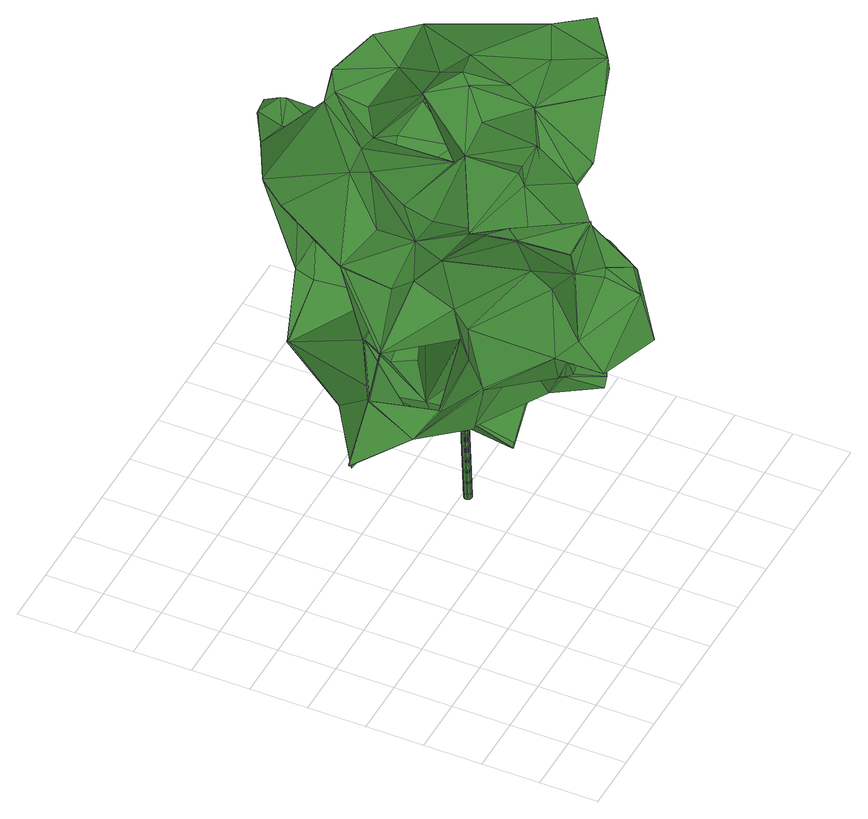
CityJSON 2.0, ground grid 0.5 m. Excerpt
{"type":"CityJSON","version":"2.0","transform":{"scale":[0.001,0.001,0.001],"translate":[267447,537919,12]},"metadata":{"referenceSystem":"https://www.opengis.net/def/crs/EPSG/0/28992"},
"CityObjects":{
"tree1":{"type":"SolitaryVegetationObject","attributes":{"gtid":619,"crown_width_m":3.21,"crown_median_z":15.31,"crown_r50_m":0.197,"crown_porosity":0.935,"trunk_H_m":2.61,"trunk_DBH_m":0.0705,"trunk_radius_m":0.0353,"trunk_base_height_m":12.7,"original_gtid":"621"},"geometry":[{"type":"Solid","lod":"3","boundaries":[[[[0,1,2]],[[3,4,5]],[[6,7,8]],[[9,10,11]],[[12,13,14]],[[15,16,17]],[[18,19,20]],[[18,20,21]],[[22,23,24]],[[25,26,27]],[[28,29,30]],[[31,32,33]],[[34,35,36]],[[37,38,39]],[[37,39,40]],[[41,42,43]],[[8,44,6]],[[45,46,47]],[[48,49,50]],[[21,28,51]],[[52,53,54]],[[55,56,57]],[[57,56,58]],[[59,13,60]],[[61,62,63]],[[64,65,66]],[[67,65,64]],[[68,69,70]],[[68,70,11]],[[28,71,29]],[[72,73,74]],[[75,76,77]],[[78,68,79]],[[80,72,74]],[[36,81,82]],[[83,84,85]],[[86,30,29]],[[87,88,89]],[[45,90,46]],[[91,92,93]],[[94,26,95]],[[96,97,98]],[[9,44,99]],[[100,101,102]],[[61,103,104]],[[105,104,103]],[[84,106,107]],[[47,108,1]],[[1,108,2]],[[109,110,111]],[[54,112,52]],[[49,67,113]],[[114,115,116]],[[117,118,75]],[[44,8,99]],[[119,120,23]],[[102,101,121]],[[109,40,122]],[[123,124,47]],[[125,111,110]],[[126,127,76]],[[74,73,128]],[[129,94,130]],[[131,132,133]],[[114,134,135]],[[115,114,135]],[[71,136,29]],[[62,137,63]],[[138,139,140]],[[34,36,82]],[[36,89,88]],[[6,44,141]],[[100,125,98]],[[71,28,21]],[[35,82,41]],[[88,81,36]],[[142,143,144]],[[132,106,84]],[[145,132,84]],[[102,97,100]],[[94,146,130]],[[147,148,149]],[[16,150,17]],[[151,4,152]],[[153,4,151]],[[129,144,154]],[[155,154,144]],[[156,157,158]],[[73,147,158]],[[130,159,160]],[[122,54,53]],[[161,162,32]],[[55,57,16]],[[133,37,33]],[[33,131,133]],[[163,164,165]],[[158,166,73]],[[167,73,166]],[[44,168,35]],[[169,53,52]],[[170,104,171]],[[154,98,77]],[[153,5,4]],[[172,95,173]],[[174,175,89]],[[62,61,170]],[[62,170,176]],[[104,105,177]],[[169,30,86]],[[116,178,114]],[[25,178,116]],[[66,179,48]],[[54,122,40]],[[127,126,162]],[[135,180,181]],[[182,183,137]],[[182,137,124]],[[183,184,185]],[[186,185,184]],[[187,155,130]],[[142,144,188]],[[188,144,129]],[[189,93,190]],[[127,77,76]],[[191,5,153]],[[41,120,119]],[[192,165,164]],[[47,1,0]],[[37,193,194]],[[191,194,193]],[[76,195,196]],[[142,195,76]],[[125,100,111]],[[100,172,197]],[[10,52,11]],[[168,44,198]],[[168,198,199]],[[114,200,201]],[[86,201,169]],[[202,159,203]],[[202,204,159]],[[17,205,15]],[[110,129,125]],[[125,129,161]],[[45,206,207]],[[208,33,209]],[[210,133,132]],[[54,39,38]],[[40,39,54]],[[56,68,112]],[[109,211,40]],[[203,103,202]],[[102,121,77]],[[102,77,97]],[[88,120,81]],[[77,98,97]],[[42,41,119]],[[168,174,35]],[[197,101,100]],[[73,148,147]],[[75,77,117]],[[212,157,23]],[[33,213,31]],[[56,112,38]],[[171,177,159]],[[172,100,98]],[[214,115,206]],[[112,11,52]],[[86,134,201]],[[90,180,215]],[[196,216,76]],[[59,14,13]],[[61,63,217]],[[166,179,167]],[[218,167,179]],[[111,211,109]],[[166,48,179]],[[164,163,215]],[[180,134,219]],[[135,134,180]],[[77,121,220]],[[197,221,220]],[[222,177,105]],[[223,221,197]],[[65,179,66]],[[207,90,45]],[[75,143,142]],[[125,224,96]],[[225,226,116]],[[156,217,63]],[[80,59,126]],[[77,220,117]],[[101,197,220]],[[220,121,101]],[[74,59,80]],[[227,88,87]],[[227,87,151]],[[91,15,55]],[[192,164,228]],[[229,230,149]],[[196,231,229]],[[45,47,232]],[[233,221,159]],[[207,206,115]],[[234,169,235]],[[220,233,117]],[[221,233,220]],[[104,177,171]],[[172,173,223]],[[74,236,59]],[[14,59,236]],[[158,157,212]],[[33,208,131]],[[114,178,200]],[[178,25,200]],[[43,6,141]],[[63,24,157]],[[63,157,156]],[[96,98,125]],[[55,16,67]],[[37,213,33]],[[136,215,237]],[[23,157,24]],[[47,46,108]],[[165,7,238]],[[153,239,89]],[[151,239,153]],[[89,36,174]],[[22,2,108]],[[240,56,241]],[[240,241,242]],[[243,235,244]],[[243,244,8]],[[29,215,86]],[[219,86,215]],[[227,218,245]],[[223,173,25]],[[233,118,117]],[[215,163,90]],[[238,246,247]],[[6,246,238]],[[31,213,161]],[[83,145,84]],[[169,248,53]],[[78,241,56]],[[161,32,31]],[[26,93,249]],[[250,50,49]],[[49,113,250]],[[226,221,223]],[[32,162,60]],[[191,251,69]],[[42,252,247]],[[215,136,164]],[[2,253,0]],[[234,51,254]],[[63,255,24]],[[60,13,32]],[[219,134,86]],[[32,209,33]],[[223,116,226]],[[155,159,130]],[[49,65,67]],[[65,49,218]],[[120,41,256]],[[52,244,235]],[[238,247,165]],[[257,37,133]],[[126,216,80]],[[76,216,126]],[[254,169,234]],[[258,259,57]],[[43,141,41]],[[35,41,141]],[[44,35,141]],[[156,260,261]],[[262,149,139]],[[145,85,152]],[[152,85,14]],[[4,210,152]],[[9,69,198]],[[251,198,69]],[[189,190,91]],[[91,190,15]],[[82,35,34]],[[94,93,26]],[[169,254,30]],[[28,30,254]],[[51,28,254]],[[106,131,208]],[[132,131,106]],[[140,263,138]],[[64,250,264]],[[210,4,133]],[[3,133,4]],[[191,133,3]],[[191,257,133]],[[5,191,3]],[[113,129,250]],[[94,129,113]],[[94,113,67]],[[36,35,174]],[[171,116,214]],[[171,214,176]],[[221,171,159]],[[68,15,205]],[[55,15,68]],[[202,103,61]],[[116,265,225]],[[80,216,229]],[[221,265,116]],[[232,206,45]],[[226,225,266]],[[122,53,248]],[[267,248,201]],[[249,267,201]],[[201,248,169]],[[202,217,138]],[[61,217,202]],[[138,263,202]],[[92,248,267]],[[249,92,267]],[[235,243,268]],[[199,198,251]],[[234,21,51]],[[250,66,48]],[[109,95,172]],[[197,172,223]],[[91,95,109]],[[92,91,109]],[[91,110,95]],[[109,172,110]],[[249,201,27]],[[91,129,110]],[[200,27,201]],[[255,63,137]],[[242,245,58]],[[269,169,52]],[[38,112,54]],[[270,167,152]],[[270,152,128]],[[152,167,151]],[[73,167,270]],[[128,73,270]],[[151,167,227]],[[213,125,161]],[[207,180,90]],[[201,134,114]],[[154,271,272]],[[163,46,90]],[[55,67,64]],[[55,64,91]],[[249,93,92]],[[26,249,27]],[[215,180,219]],[[224,125,213]],[[115,214,116]],[[25,116,223]],[[71,192,228]],[[11,112,68]],[[127,271,77]],[[183,123,47]],[[124,137,232]],[[212,273,218]],[[154,77,271]],[[170,61,104]],[[170,171,176]],[[203,159,222]],[[72,148,73]],[[94,190,93]],[[91,93,189]],[[124,232,47]],[[12,85,84]],[[105,103,222]],[[203,222,103]],[[213,211,224]],[[111,224,211]],[[186,123,183]],[[176,137,62]],[[232,137,176]],[[109,122,274]],[[92,109,274]],[[166,49,48]],[[21,20,71]],[[196,229,216]],[[156,158,260]],[[25,27,200]],[[248,92,274]],[[202,263,204]],[[124,123,182]],[[67,16,190]],[[23,275,119]],[[196,195,204]],[[8,268,243]],[[158,147,260]],[[108,46,163]],[[142,204,195]],[[204,142,188]],[[167,218,227]],[[272,271,127]],[[166,158,218]],[[136,228,164]],[[71,228,136]],[[97,111,100]],[[224,111,96]],[[97,96,111]],[[79,241,78]],[[255,0,253]],[[248,274,122]],[[272,129,154]],[[149,230,139]],[[238,276,6]],[[204,263,140]],[[162,272,127]],[[209,32,13]],[[161,272,162]],[[129,272,161]],[[277,130,146]],[[115,181,207]],[[171,221,116]],[[277,94,95]],[[277,146,94]],[[212,218,158]],[[52,10,244]],[[192,20,19]],[[71,20,192]],[[278,268,19]],[[75,142,76]],[[279,175,199]],[[205,79,68]],[[65,218,179]],[[78,69,68]],[[56,69,78]],[[258,273,227]],[[37,211,213]],[[40,211,37]],[[251,279,199]],[[227,242,258]],[[279,89,175]],[[262,147,149]],[[188,129,160]],[[17,79,205]],[[9,198,44]],[[48,50,250]],[[99,244,10]],[[99,10,9]],[[99,8,244]],[[23,120,273]],[[212,23,273]],[[250,64,66]],[[91,64,264]],[[91,264,129]],[[129,264,250]],[[130,160,129]],[[222,159,177]],[[11,70,9]],[[69,9,70]],[[209,13,12]],[[135,181,115]],[[180,207,181]],[[214,206,176]],[[232,176,206]],[[153,280,191]],[[279,191,280]],[[281,282,283]],[[284,281,283]],[[79,282,281]],[[68,56,55]],[[154,285,98]],[[252,42,275]],[[252,275,22]],[[229,231,286]],[[283,258,242]],[[119,275,42]],[[56,191,69]],[[16,57,150]],[[253,2,255]],[[47,0,183]],[[22,108,252]],[[144,143,159]],[[159,155,144]],[[67,190,94]],[[15,190,16]],[[241,79,284]],[[79,281,284]],[[235,18,234]],[[21,234,18]],[[242,58,240]],[[56,240,58]],[[163,165,287]],[[230,229,286]],[[230,286,139]],[[84,107,12]],[[74,152,236]],[[128,152,74]],[[191,279,251]],[[278,19,18]],[[268,278,18]],[[235,268,18]],[[209,12,107]],[[209,107,106]],[[288,147,139]],[[147,262,139]],[[289,290,291]],[[255,137,0]],[[0,137,183]],[[186,183,185]],[[292,43,42]],[[290,293,291]],[[289,293,290]],[[289,291,293]],[[49,166,218]],[[89,280,153]],[[89,279,280]],[[247,246,42]],[[43,246,6]],[[292,246,43]],[[283,282,258]],[[242,284,283]],[[57,273,258]],[[218,273,57]],[[88,273,120]],[[227,273,88]],[[2,22,255]],[[24,255,22]],[[226,266,221]],[[265,221,266]],[[225,265,266]],[[38,194,56]],[[37,194,38]],[[80,148,72]],[[148,80,229]],[[229,149,148]],[[140,286,204]],[[139,286,140]],[[17,282,79]],[[37,257,193]],[[191,193,257]],[[14,85,12]],[[29,237,215]],[[136,237,29]],[[87,239,151]],[[98,294,172]],[[152,14,236]],[[295,145,152]],[[295,152,210]],[[295,296,145]],[[295,210,296]],[[132,145,296]],[[210,132,296]],[[182,184,183]],[[126,60,162]],[[120,256,81]],[[145,83,85]],[[259,17,150]],[[259,150,57]],[[182,123,184]],[[186,184,123]],[[241,284,242]],[[258,282,259]],[[17,259,282]],[[56,194,191]],[[208,209,106]],[[82,256,41]],[[269,52,297]],[[235,297,52]],[[269,297,169]],[[235,169,297]],[[233,159,143]],[[57,245,218]],[[58,245,57]],[[19,7,192]],[[227,245,242]],[[82,81,256]],[[276,7,6]],[[238,7,276]],[[8,7,268]],[[19,268,7]],[[165,192,7]],[[199,175,168]],[[168,175,174]],[[163,287,108]],[[204,286,196]],[[231,196,286]],[[252,108,287]],[[247,252,287]],[[247,287,165]],[[42,246,298]],[[292,298,246]],[[42,298,292]],[[89,239,87]],[[25,173,26]],[[26,173,95]],[[59,60,126]],[[204,188,160]],[[159,204,160]],[[23,22,275]],[[288,139,261]],[[288,261,147]],[[139,138,261]],[[147,261,260]],[[217,156,261]],[[217,261,138]],[[143,118,233]],[[172,294,110]],[[95,110,294]],[[187,130,294]],[[277,294,130]],[[277,95,294]],[[98,285,294]],[[187,294,285]],[[155,187,285]],[[155,285,154]],[[75,118,143]],[[299,300,301]],[[299,301,302]],[[302,301,303]],[[302,303,304]],[[301,300,305]],[[301,305,303]],[[303,305,306]],[[303,306,304]],[[305,300,307]],[[305,307,306]],[[306,307,308]],[[306,308,304]],[[307,300,309]],[[307,309,308]],[[308,309,310]],[[308,310,304]],[[309,300,311]],[[309,311,310]],[[310,311,312]],[[310,312,304]],[[311,300,313]],[[311,313,312]],[[312,313,314]],[[312,314,304]],[[313,300,315]],[[313,315,314]],[[314,315,316]],[[314,316,304]],[[315,300,317]],[[315,317,316]],[[316,317,318]],[[316,318,304]],[[317,300,319]],[[317,319,318]],[[318,319,320]],[[318,320,304]],[[319,300,321]],[[319,321,320]],[[320,321,322]],[[320,322,304]],[[321,300,323]],[[321,323,322]],[[322,323,324]],[[322,324,304]],[[323,300,325]],[[323,325,324]],[[324,325,326]],[[324,326,304]],[[325,300,327]],[[325,327,326]],[[326,327,328]],[[326,328,304]],[[327,300,329]],[[327,329,328]],[[328,329,330]],[[328,330,304]],[[329,300,331]],[[329,331,330]],[[330,331,332]],[[330,332,304]],[[331,300,333]],[[331,333,332]],[[332,333,334]],[[332,334,304]],[[333,300,335]],[[333,335,334]],[[334,335,336]],[[334,336,304]],[[335,300,337]],[[335,337,336]],[[336,337,338]],[[336,338,304]],[[337,300,339]],[[337,339,338]],[[338,339,340]],[[338,340,304]],[[339,300,341]],[[339,341,340]],[[340,341,342]],[[340,342,304]],[[341,300,343]],[[341,343,342]],[[342,343,344]],[[342,344,304]],[[343,300,345]],[[343,345,344]],[[344,345,346]],[[344,346,304]],[[345,300,347]],[[345,347,346]],[[346,347,348]],[[346,348,304]],[[347,300,299]],[[347,299,348]],[[348,299,302]],[[348,302,304]]]]}]}
},
"vertices":[
[3133,2394,2130],[3133,2414,2378],[3145,2415,2384],[2330,1553,4158],[2349,1513,4031],[2317,1513,4258],[3817,2842,3908],[3208,3021,3629],[3282,3288,4011],[3016,2917,4176],[2707,3345,4236],[2531,3234,4184],[1585,744,4218],[1643,745,3979],[1649,733,3978],[2453,2744,3413],[2759,2224,3197],[3056,2455,3503],[3004,3560,3256],[3456,3422,3256],[3269,3698,3217],[3020,3886,3476],[3277,2048,2719],[3187,1848,3108],[3186,1779,2566],[1484,3124,2470],[2135,2631,2616],[1883,3099,2803],[2965,4056,3438],[2819,3893,3352],[2745,4006,3497],[1421,1775,3894],[1672,1131,3838],[1414,1774,3904],[3842,1612,4537],[3631,1903,4527],[3458,1329,4537],[1599,2088,3831],[1816,2582,4186],[1687,2463,3736],[1365,2620,3556],[3656,1968,4016],[3457,2299,3437],[3837,2559,4096],[3401,2892,4327],[2194,2676,2506],[2583,2544,2984],[2922,2229,2468],[2015,1167,3580],[2350,1596,3026],[1861,1276,3254],[2980,3923,3497],[2416,3272,4166],[1739,3474,3826],[1798,2755,4126],[2247,2201,3688],[2397,2144,3989],[2642,1876,3445],[2564,1764,3994],[1499,635,3435],[1706,964,3684],[2553,1550,1733],[2703,1862,1813],[2906,1609,2085],[2058,2157,3623],[2635,1864,3440],[2005,1785,3747],[2423,2015,3051],[2475,2876,3894],[2521,2471,4472],[2676,3017,3996],[3273,3705,3204],[2120,283,3090],[2426,577,3462],[2070,373,3562],[1245,1415,2427],[1136,1275,2976],[804,1725,2551],[2839,2470,4422],[3038,2723,3882],[1556,444,3129],[3595,1385,4287],[3845,1608,4525],[1783,667,4446],[1774,674,4443],[1779,665,4435],[2439,3734,3343],[2833,1665,4384],[3308,1283,4291],[2830,1659,4397],[2314,2891,2726],[1894,2460,3504],[1759,2980,3552],[2146,2984,3358],[2293,2342,2802],[1427,2451,2813],[785,1996,3345],[783,2097,2811],[796,2097,2813],[3152,3205,4296],[790,2108,2811],[513,2138,2359],[502,2131,2362],[1933,1393,1728],[1932,1405,1723],[1890,1386,1713],[1508,1167,4276],[1587,753,4226],[2999,2308,2916],[1366,2623,3543],[1347,2169,3492],[787,2007,3347],[2094,2792,4126],[2273,1685,2920],[1482,3137,2465],[2115,2806,2108],[1560,2727,1905],[1037,1778,2413],[1237,1491,2422],[3396,1810,3645],[3367,1708,3667],[510,2127,2353],[1585,3240,3766],[2242,1768,2112],[2351,1964,1896],[796,2001,3345],[1372,778,3308],[1137,1285,2985],[2234,516,3665],[1501,1655,3063],[1622,2011,2167],[1356,1374,4375],[1603,1286,4273],[1751,1702,3937],[1884,3253,2853],[1893,3103,2793],[3070,3522,3152],[2699,1865,1826],[2580,924,2385],[2156,707,2513],[2108,705,2435],[3830,2560,4107],[1256,1421,2434],[1254,1422,2423],[1247,1492,2433],[1783,676,4435],[1987,2260,2212],[2543,894,3096],[2118,297,3085],[2137,780,3223],[3305,2178,3175],[2730,1253,3853],[2023,655,3775],[2400,1429,4437],[1142,1667,2603],[1365,1828,2305],[3036,1239,2515],[3065,1519,2605],[3003,1093,3090],[1672,1853,2141],[2038,1427,2735],[1444,1684,3405],[1354,1517,3334],[2877,2735,3244],[3352,3153,3093],[3347,3007,3240],[2544,900,3106],[2643,1294,3716],[3083,2332,4477],[2267,3745,3675],[2348,1960,1882],[1819,2031,1892],[1412,2450,2808],[1421,2454,2803],[3316,1753,4466],[2943,1922,4437],[2292,2421,1792],[1888,1397,1717],[1475,3128,2464],[2634,1306,3717],[2307,2896,2714],[2182,2732,2480],[2581,1782,1887],[2942,1968,2429],[2894,1614,2094],[2816,1627,2663],[2274,1566,2351],[1423,2257,2305],[2034,1417,2743],[2444,2754,3407],[2574,2538,2994],[2294,2000,4195],[3626,3404,3318],[2058,2160,3637],[2049,2407,3717],[1539,1125,3053],[1694,904,2796],[948,2088,2341],[2841,2474,4436],[2739,2230,4617],[1474,3132,2474],[1878,3256,2865],[2248,1423,2001],[1928,1401,1737],[1838,1054,2463],[2776,2811,3703],[2127,2661,2022],[2197,2730,2476],[1355,1368,4364],[1507,1174,4263],[1686,1129,3844],[1347,2173,3506],[3173,1846,3111],[1375,1994,3635],[2115,2656,2015],[2890,3369,3092],[1437,811,3242],[2816,1514,2079],[2771,1663,3308],[2510,3335,3093],[950,2077,2333],[1376,2205,2015],[1886,1390,1726],[1417,2268,2299],[786,2001,3356],[1248,2472,1602],[1246,2473,1616],[3006,1237,3836],[3463,3422,3243],[1696,826,3007],[1964,904,2615],[1703,893,2799],[2293,2419,1807],[1356,1828,2293],[2740,3789,3447],[2615,3404,3524],[1944,625,3749],[2995,3564,3244],[3252,2866,3464],[2593,1467,3946],[2732,2004,4333],[2997,2261,4372],[3136,1806,4095],[2684,3026,3986],[2713,3341,4223],[2586,1474,3933],[3344,2704,3760],[3448,2307,3437],[1739,3471,3812],[2035,3155,3103],[1825,1473,3484],[2518,2474,4486],[3312,2182,3162],[3147,2389,2127],[2750,3997,3507],[2957,1972,2427],[3620,1561,4252],[1997,1798,3750],[3324,1785,3798],[3383,1814,3649],[2770,1077,2893],[2586,929,2393],[2534,901,3095],[2112,817,2416],[1739,2020,3682],[1257,2469,1611],[1247,2463,1610],[2262,3419,3311],[3195,3027,3630],[1927,3113,3830],[2076,975,3511],[1135,1654,2600],[1284,1476,3089],[3352,1709,3670],[1592,3243,3753],[3316,2176,3171],[3236,2870,3675],[1816,2407,2273],[3200,3284,3246],[2706,2164,4533],[2598,1997,4296],[3296,2500,4325],[3190,2525,3655],[3556,2284,4083],[3116,2244,4376],[1044,1786,2423],[1846,925,2675],[3105,2456,3208],[2577,936,2394],[2837,1413,2717],[2303,1674,2684],[2047,1418,2738],[3655,2446,4123],[2768,1084,2906],[1421,2443,2807],[1656,744,3983],[1596,755,4219],[2289,2968,3590],[3447,2298,3446],[2285,1952,699],[2250,1950,700],[2283,1961,698],[2357,2083,3307],[2355,2092,3307],[2322,2082,3308],[2279,1970,698],[2351,2101,3307],[2273,1977,698],[2345,2108,3306],[2266,1982,698],[2338,2113,3306],[2257,1985,698],[2329,2116,3306],[2248,1986,698],[2320,2117,3307],[2239,1984,698],[2311,2115,3307],[2231,1980,699],[2302,2111,3307],[2224,1974,699],[2295,2105,3308],[2218,1967,700],[2290,2098,3308],[2215,1958,700],[2287,2089,3309],[2215,1949,701],[2286,2080,3309],[2216,1940,701],[2288,2071,3310],[2220,1931,701],[2292,2063,3310],[2226,1924,702],[2298,2056,3310],[2234,1919,702],[2305,2050,3310],[2242,1916,702],[2314,2047,3310],[2252,1915,701],[2323,2046,3310],[2261,1917,701],[2332,2048,3310],[2269,1921,701],[2341,2052,3309],[2276,1927,700],[2348,2058,3309],[2281,1934,700],[2353,2066,3308],[2284,1943,699],[2356,2074,3308]
]}
